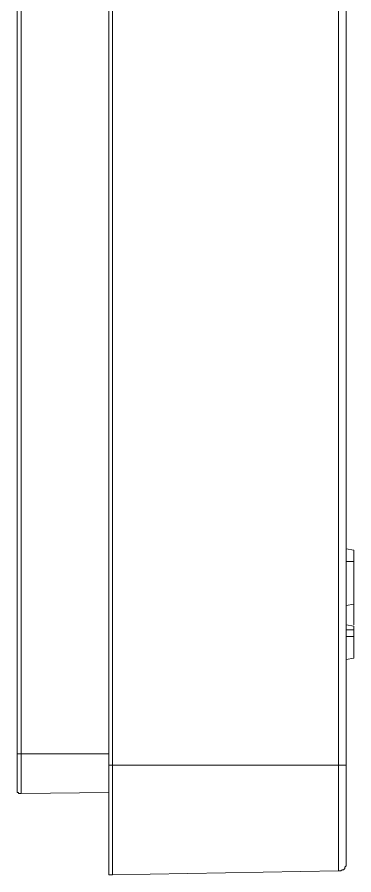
# Model space of a CAD drawing. Header units: centimetres. Extents: x -12.2 to 12.2, y -6.1 to 6.1.
# Drawn here: x 11.105 to 12.026, y -6.128 to -3.78 of the extents above; entities that cross this region are included whole.
import ezdxf

# ---------------------------------------------------------------- set-up
doc = ezdxf.new("R2010")
doc.units = ezdxf.units.CM
doc.header["$MEASUREMENT"] = 0
doc.layers.add('Camada 1', color=7, linetype='Continuous')

msp = doc.modelspace()

# ---------------------------------------------------------------- linework, layer by layer
at = {"layer": 'Camada 1', "color": 251, "lineweight": 9}
for points in [[(11.3552, -5.82844), (11.3552, -5.82844), (11.3552, 5.81417), (11.3552, 5.81417)], [(11.36578, 5.81417), (11.36578, 5.81417), (11.36578, -5.82844), (11.36578, -5.82844)], [(11.98338, -5.82844), (11.98338, -5.82844), (11.98338, 5.81417), (11.98338, 5.81417)], [(12.00456, 5.81417), (12.00456, 5.81417), (12.00456, -5.82844), (12.00456, -5.82844)], [(11.10462, -5.79667), (11.10462, -5.79667), (11.10462, -2.96984), (11.10462, -2.96984)], [(11.11521, -2.96984), (11.11521, -2.96984), (11.11521, -5.79667), (11.11521, -5.79667)], [(12.02573, -5.23907), (12.02573, -5.23907), (12.00456, -5.23554), (12.00456, -5.23554)], [(12.02573, -5.27083), (12.02573, -5.27083), (12.00456, -5.27083), (12.00456, -5.27083)], [(12.02573, -5.36612), (12.02573, -5.36612), (12.02573, -5.38023), (12.02573, -5.38023)], [(12.02573, -5.38729), (12.02573, -5.38729), (12.00456, -5.39082), (12.00456, -5.39082)], [(12.02573, -5.39082), (12.02573, -5.39082), (12.02573, -5.39082), (12.02573, -5.39082)], [(12.02573, -5.44729), (12.02573, -5.44729), (12.00456, -5.44376), (12.00456, -5.44376)], [(12.02573, -5.44729), (12.02573, -5.44729), (12.02573, -5.45787), (12.02573, -5.45787)], [(12.02573, -5.45787), (12.02573, -5.45787), (12.00456, -5.45787), (12.00456, -5.45787)], [(12.02573, -5.45787), (12.02573, -5.45787), (12.02573, -5.47552), (12.02573, -5.47552)], [(12.02573, -5.47552), (12.02573, -5.47552), (12.00456, -5.47552), (12.00456, -5.47552)], [(12.02573, -5.53551), (12.02573, -5.53551), (12.00456, -5.53905), (12.00456, -5.53905)], [(12.02573, -5.53551), (12.02573, -5.53551), (12.00456, -5.53905), (12.00456, -5.53905)], [(12.02573, -5.53551), (12.02573, -5.53551), (12.02573, -5.53551), (12.02573, -5.53551)], [(11.11521, -5.79667), (11.11521, -5.79667), (11.3552, -5.79667), (11.3552, -5.79667)], [(11.98338, -5.82844), (11.98338, -5.82844), (11.36578, -5.82844), (11.36578, -5.82844)], [(11.11521, -5.90608), (11.11521, -5.90608), (11.3552, -5.90254), (11.3552, -5.90254)], [(11.98338, -6.11783), (11.98338, -6.11783), (11.36578, -6.12841), (11.36578, -6.12841)]]:
    msp.add_open_spline(points, degree=3, dxfattribs=at)
for points, knots in [([(12.02573, -5.23907), (12.02573, -5.23907), (12.02573, -5.2426), (12.02573, -5.2426), (12.02573, -5.2426), (12.02573, -5.25319), (12.02573, -5.25319), (12.02573, -5.25319), (12.02573, -5.27083), (12.02573, -5.27083)], [0, 0, 0, 0, 0.3333333, 0.3333333, 0.3333333, 0.6666667, 0.6666667, 0.6666667, 1, 1, 1, 1]), ([(12.02573, -5.27083), (12.02573, -5.27083), (12.02573, -5.29201), (12.02573, -5.29201), (12.02573, -5.29201), (12.02573, -5.30965), (12.02573, -5.30965), (12.02573, -5.30965), (12.02573, -5.32377), (12.02573, -5.32377), (12.02573, -5.32377), (12.02573, -5.34847), (12.02573, -5.34847), (12.02573, -5.34847), (12.02573, -5.38729), (12.02573, -5.38729)], [0, 0, 0, 0, 0.2, 0.2, 0.2, 0.4, 0.4, 0.4, 0.6, 0.6, 0.6, 0.8, 0.8, 0.8, 1, 1, 1, 1]), ([(12.02573, -5.38729), (12.02573, -5.38729), (12.02573, -5.41553), (12.02573, -5.41553), (12.02573, -5.41553), (12.02573, -5.4367), (12.02573, -5.4367), (12.02573, -5.4367), (12.02573, -5.44376), (12.02573, -5.44376)], [0, 0, 0, 0, 0.3333333, 0.3333333, 0.3333333, 0.6666667, 0.6666667, 0.6666667, 1, 1, 1, 1]), ([(12.02573, -5.47552), (12.02573, -5.47552), (12.02573, -5.49317), (12.02573, -5.49317), (12.02573, -5.49317), (12.02573, -5.50728), (12.02573, -5.50728), (12.02573, -5.50728), (12.02573, -5.5214), (12.02573, -5.5214), (12.02573, -5.5214), (12.02573, -5.53198), (12.02573, -5.53198), (12.02573, -5.53198), (12.02573, -5.53551), (12.02573, -5.53551)], [0, 0, 0, 0, 0.2, 0.2, 0.2, 0.4, 0.4, 0.4, 0.6, 0.6, 0.6, 0.8, 0.8, 0.8, 1, 1, 1, 1]), ([(11.11521, -5.79667), (11.11521, -5.79667), (11.11168, -5.79667), (11.11168, -5.79667), (11.11168, -5.79667), (11.10815, -5.79667), (11.10815, -5.79667), (11.10815, -5.79667), (11.10462, -5.79667), (11.10462, -5.79667)], [0, 0, 0, 0, 0.3333333, 0.3333333, 0.3333333, 0.6666667, 0.6666667, 0.6666667, 1, 1, 1, 1]), ([(11.10462, -5.89548), (11.10462, -5.89548), (11.10462, -5.89548), (11.10462, -5.89548), (11.10462, -5.89548), (11.10462, -5.88843), (11.10462, -5.88843), (11.10462, -5.88843), (11.10462, -5.88137), (11.10462, -5.88137), (11.10462, -5.88137), (11.10462, -5.86725), (11.10462, -5.86725), (11.10462, -5.86725), (11.10462, -5.85314), (11.10462, -5.85314), (11.10462, -5.85314), (11.10462, -5.83549), (11.10462, -5.83549), (11.10462, -5.83549), (11.10462, -5.81432), (11.10462, -5.81432), (11.10462, -5.81432), (11.10462, -5.79667), (11.10462, -5.79667)], [0, 0, 0, 0, 0.125, 0.125, 0.125, 0.25, 0.25, 0.25, 0.375, 0.375, 0.375, 0.5, 0.5, 0.5, 0.625, 0.625, 0.625, 0.75, 0.75, 0.75, 0.875, 0.875, 0.875, 1, 1, 1, 1]), ([(11.11521, -5.79667), (11.11521, -5.79667), (11.11521, -5.81784), (11.11521, -5.81784), (11.11521, -5.81784), (11.11521, -5.83902), (11.11521, -5.83902), (11.11521, -5.83902), (11.11521, -5.85667), (11.11521, -5.85667), (11.11521, -5.85667), (11.11521, -5.87431), (11.11521, -5.87431), (11.11521, -5.87431), (11.11521, -5.88843), (11.11521, -5.88843), (11.11521, -5.88843), (11.11521, -5.89901), (11.11521, -5.89901), (11.11521, -5.89901), (11.11521, -5.90608), (11.11521, -5.90608)], [0, 0, 0, 0, 0.1428571, 0.1428571, 0.1428571, 0.2857143, 0.2857143, 0.2857143, 0.4285714, 0.4285714, 0.4285714, 0.5714286, 0.5714286, 0.5714286, 0.7142857, 0.7142857, 0.7142857, 0.8571429, 0.8571429, 0.8571429, 1, 1, 1, 1]), ([(11.36578, -5.82844), (11.36578, -5.82844), (11.36225, -5.82844), (11.36225, -5.82844), (11.36225, -5.82844), (11.35872, -5.82844), (11.35872, -5.82844), (11.35872, -5.82844), (11.3552, -5.82844), (11.3552, -5.82844)], [0, 0, 0, 0, 0.3333333, 0.3333333, 0.3333333, 0.6666667, 0.6666667, 0.6666667, 1, 1, 1, 1]), ([(11.3552, -6.12135), (11.3552, -6.12135), (11.3552, -6.1143), (11.3552, -6.1143), (11.3552, -6.1143), (11.3552, -6.09665), (11.3552, -6.09665), (11.3552, -6.09665), (11.3552, -6.07194), (11.3552, -6.07194), (11.3552, -6.07194), (11.3552, -6.03666), (11.3552, -6.03666), (11.3552, -6.03666), (11.3552, -5.99077), (11.3552, -5.99077), (11.3552, -5.99077), (11.3552, -5.94137), (11.3552, -5.94137), (11.3552, -5.94137), (11.3552, -5.8849), (11.3552, -5.8849), (11.3552, -5.8849), (11.3552, -5.82844), (11.3552, -5.82844)], [0, 0, 0, 0, 0.125, 0.125, 0.125, 0.25, 0.25, 0.25, 0.375, 0.375, 0.375, 0.5, 0.5, 0.5, 0.625, 0.625, 0.625, 0.75, 0.75, 0.75, 0.875, 0.875, 0.875, 1, 1, 1, 1]), ([(11.36578, -5.82844), (11.36578, -5.82844), (11.36578, -5.88843), (11.36578, -5.88843), (11.36578, -5.88843), (11.36578, -5.94489), (11.36578, -5.94489), (11.36578, -5.94489), (11.36578, -5.99783), (11.36578, -5.99783), (11.36578, -5.99783), (11.36578, -6.04371), (11.36578, -6.04371), (11.36578, -6.04371), (11.36578, -6.079), (11.36578, -6.079), (11.36578, -6.079), (11.36578, -6.10723), (11.36578, -6.10723), (11.36578, -6.10723), (11.36578, -6.12488), (11.36578, -6.12488), (11.36578, -6.12488), (11.36578, -6.12841), (11.36578, -6.12841)], [0, 0, 0, 0, 0.125, 0.125, 0.125, 0.25, 0.25, 0.25, 0.375, 0.375, 0.375, 0.5, 0.5, 0.5, 0.625, 0.625, 0.625, 0.75, 0.75, 0.75, 0.875, 0.875, 0.875, 1, 1, 1, 1]), ([(11.98338, -6.11783), (11.98338, -6.11783), (11.98338, -6.1143), (11.98338, -6.1143), (11.98338, -6.1143), (11.98338, -6.09665), (11.98338, -6.09665), (11.98338, -6.09665), (11.98338, -6.07194), (11.98338, -6.07194), (11.98338, -6.07194), (11.98338, -6.03312), (11.98338, -6.03312), (11.98338, -6.03312), (11.98338, -5.99077), (11.98338, -5.99077), (11.98338, -5.99077), (11.98338, -5.94137), (11.98338, -5.94137), (11.98338, -5.94137), (11.98338, -5.8849), (11.98338, -5.8849), (11.98338, -5.8849), (11.98338, -5.82844), (11.98338, -5.82844)], [0, 0, 0, 0, 0.125, 0.125, 0.125, 0.25, 0.25, 0.25, 0.375, 0.375, 0.375, 0.5, 0.5, 0.5, 0.625, 0.625, 0.625, 0.75, 0.75, 0.75, 0.875, 0.875, 0.875, 1, 1, 1, 1]), ([(12.00456, -5.82844), (12.00456, -5.82844), (12.00456, -5.82844), (12.00456, -5.82844), (12.00456, -5.82844), (12.00102, -5.82844), (12.00102, -5.82844), (12.00102, -5.82844), (11.99749, -5.82844), (11.99749, -5.82844), (11.99749, -5.82844), (11.99396, -5.82844), (11.99396, -5.82844), (11.99396, -5.82844), (11.99044, -5.82844), (11.99044, -5.82844), (11.99044, -5.82844), (11.98691, -5.82844), (11.98691, -5.82844), (11.98691, -5.82844), (11.98338, -5.82844), (11.98338, -5.82844)], [0, 0, 0, 0, 0.1428571, 0.1428571, 0.1428571, 0.2857143, 0.2857143, 0.2857143, 0.4285714, 0.4285714, 0.4285714, 0.5714286, 0.5714286, 0.5714286, 0.7142857, 0.7142857, 0.7142857, 0.8571429, 0.8571429, 0.8571429, 1, 1, 1, 1]), ([(12.00456, -5.82844), (12.00456, -5.82844), (12.00456, -5.88137), (12.00456, -5.88137), (12.00456, -5.88137), (12.00456, -5.93431), (12.00456, -5.93431), (12.00456, -5.93431), (12.00456, -5.98018), (12.00456, -5.98018), (12.00456, -5.98018), (12.00456, -6.01901), (12.00456, -6.01901), (12.00456, -6.01901), (12.00456, -6.05429), (12.00456, -6.05429), (12.00456, -6.05429), (12.00456, -6.079), (12.00456, -6.079), (12.00456, -6.079), (12.00456, -6.09312), (12.00456, -6.09312), (12.00456, -6.09312), (12.00456, -6.10018), (12.00456, -6.10018)], [0, 0, 0, 0, 0.125, 0.125, 0.125, 0.25, 0.25, 0.25, 0.375, 0.375, 0.375, 0.5, 0.5, 0.5, 0.625, 0.625, 0.625, 0.75, 0.75, 0.75, 0.875, 0.875, 0.875, 1, 1, 1, 1]), ([(11.11521, -5.90608), (11.11521, -5.90608), (11.11168, -5.90608), (11.11168, -5.90608), (11.11168, -5.90608), (11.10815, -5.90608), (11.10815, -5.90608), (11.10815, -5.90608), (11.10815, -5.90254), (11.10815, -5.90254), (11.10815, -5.90254), (11.10462, -5.90254), (11.10462, -5.90254), (11.10462, -5.90254), (11.10462, -5.89901), (11.10462, -5.89901), (11.10462, -5.89901), (11.10462, -5.89548), (11.10462, -5.89548)], [0, 0, 0, 0, 0.1666667, 0.1666667, 0.1666667, 0.3333333, 0.3333333, 0.3333333, 0.5, 0.5, 0.5, 0.6666667, 0.6666667, 0.6666667, 0.8333333, 0.8333333, 0.8333333, 1, 1, 1, 1]), ([(12.00456, -6.10018), (12.00456, -6.10018), (12.00456, -6.1037), (12.00456, -6.1037), (12.00456, -6.1037), (12.00102, -6.10723), (12.00102, -6.10723), (12.00102, -6.10723), (12.00102, -6.11076), (12.00102, -6.11076), (12.00102, -6.11076), (11.99749, -6.1143), (11.99749, -6.1143), (11.99749, -6.1143), (11.99396, -6.1143), (11.99396, -6.1143), (11.99396, -6.1143), (11.99044, -6.11783), (11.99044, -6.11783), (11.99044, -6.11783), (11.98691, -6.11783), (11.98691, -6.11783), (11.98691, -6.11783), (11.98338, -6.11783), (11.98338, -6.11783)], [0, 0, 0, 0, 0.125, 0.125, 0.125, 0.25, 0.25, 0.25, 0.375, 0.375, 0.375, 0.5, 0.5, 0.5, 0.625, 0.625, 0.625, 0.75, 0.75, 0.75, 0.875, 0.875, 0.875, 1, 1, 1, 1]), ([(11.36578, -6.12841), (11.36578, -6.12841), (11.36225, -6.12841), (11.36225, -6.12841), (11.36225, -6.12841), (11.35872, -6.12841), (11.35872, -6.12841), (11.35872, -6.12841), (11.3552, -6.12841), (11.3552, -6.12841), (11.3552, -6.12841), (11.3552, -6.12488), (11.3552, -6.12488), (11.3552, -6.12488), (11.3552, -6.12135), (11.3552, -6.12135)], [0, 0, 0, 0, 0.2, 0.2, 0.2, 0.4, 0.4, 0.4, 0.6, 0.6, 0.6, 0.8, 0.8, 0.8, 1, 1, 1, 1])]:
    msp.add_open_spline(points, degree=3, knots=knots, dxfattribs=at)

doc.saveas('drawing.dxf')
